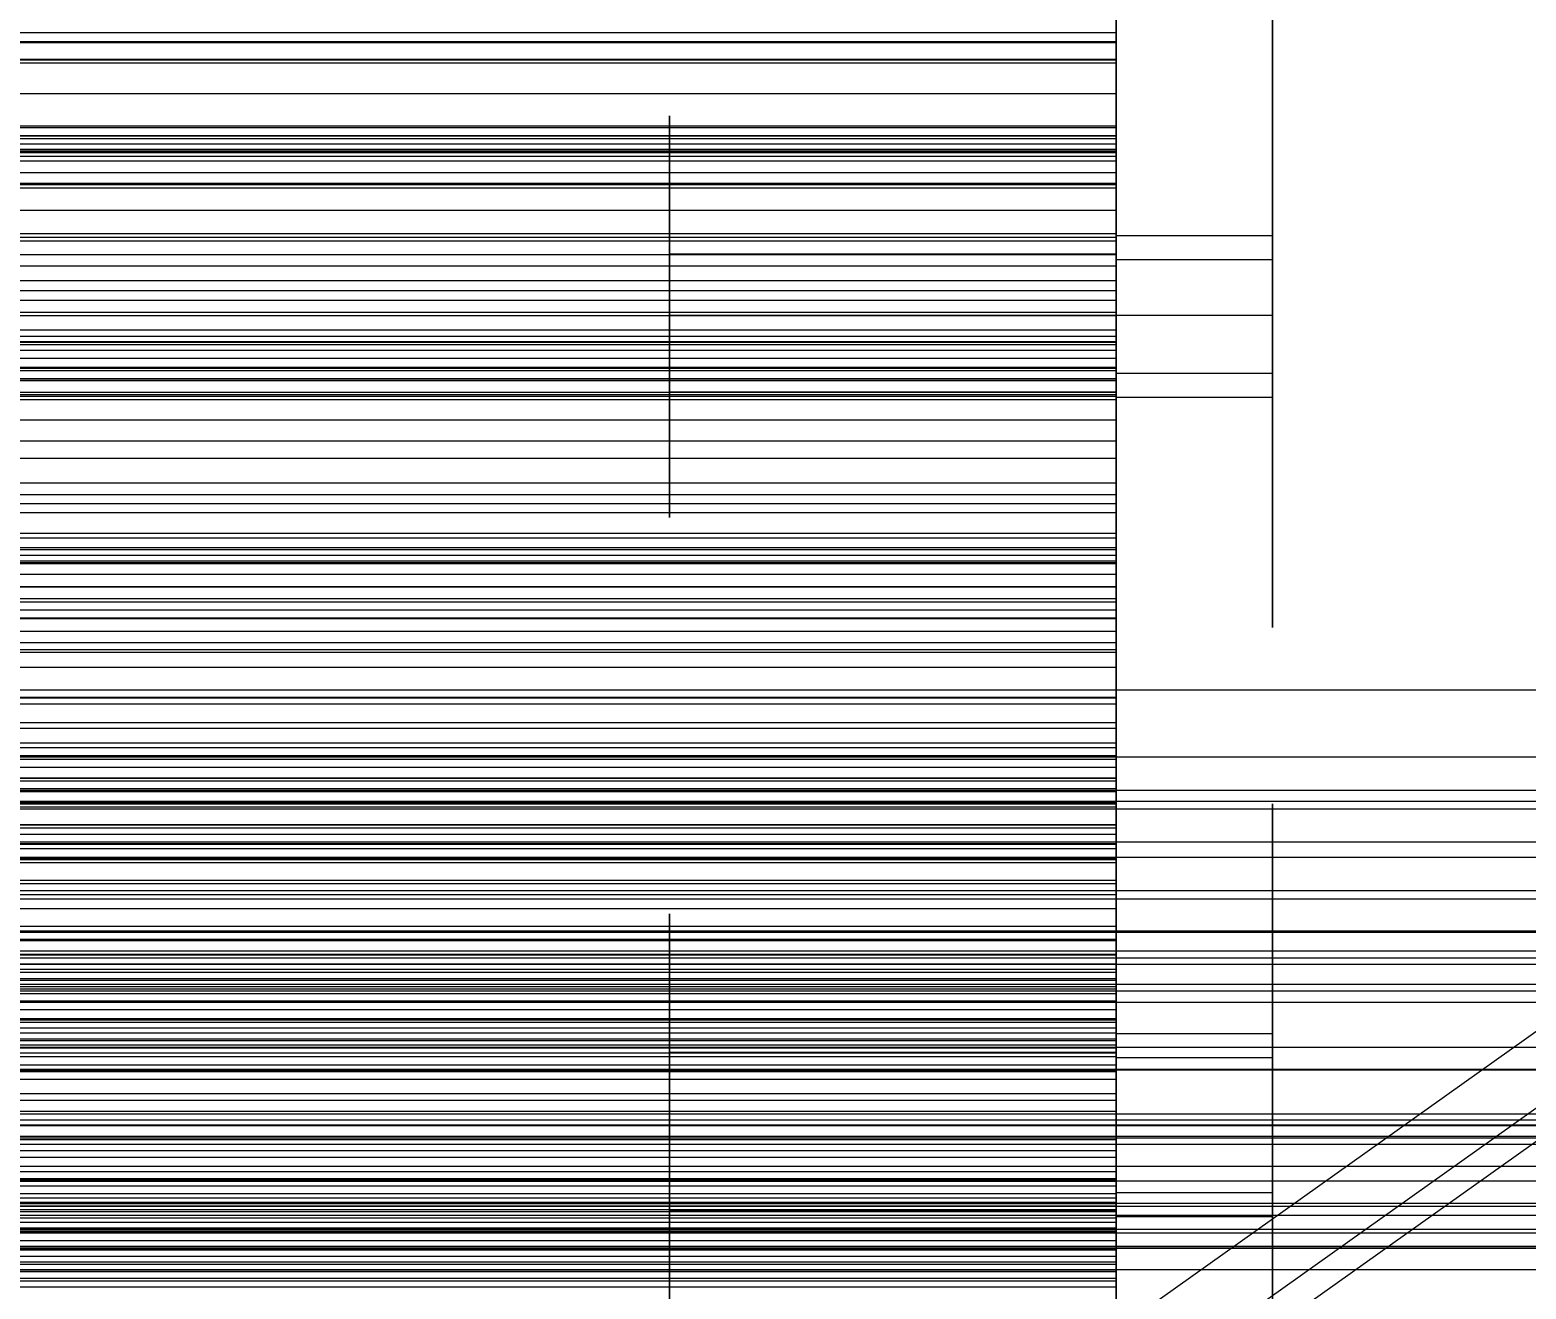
# Model space of a CAD drawing. Header units: millimetres. Extents: x -191664 to 191490, y -197311 to 10263.
# Drawn here: x 652.7 to 786.7, y -30289.7 to -30176.9 of the extents above; entities that cross this region are included whole.
import ezdxf

# ---------------------------------------------------------------- set-up
doc = ezdxf.new("R2010")
doc.units = ezdxf.units.MM
for name, color, linetype, lineweight in [('COTAS_USUARIO', 1, 'Continuous', 0), ('frontal_briquetadora', 7, 'Continuous', 0), ('frontal_secador', 7, 'Continuous', 0), ('frontal_tolva', 7, 'Continuous', 0)]:
    doc.layers.add(name, color=color, linetype=linetype, lineweight=lineweight)
doc.dimstyles.new('PLANTA_100', dxfattribs={"dimtxt": 250, "dimasz": 150, "dimexe": 150, "dimexo": 80, "dimgap": 100, "dimtad": 1, "dimtih": 1, "dimtoh": 1, "dimdec": 1, "dimdsep": 46, "dimcen": 0.09, "dimclrd": 1, "dimclre": 1, "dimclrt": 1, "dimadec": 0, "dimazin": 0, "dimtfac": 1, "dimtdec": 4, "dimtofl": 0, "dimtmove": 0, "dimatfit": 3, "dimfxl": 1, "dimtolj": 1, "dimtzin": 0, "dimarcsym": 0})

# ---------------------------------------------------------------- blocks, each defined once
blk = doc.blocks.new('*D104')
at = {"layer": 'COTAS_USUARIO', "color": 1, "lineweight": -2, "transparency": 16777216}
for p, q in [((1220, -30125), (1220, -29975)), ((100, -30275), (1370, -30275)), ((100, -30730), (1370, -30730)), ((1220, -30880), (1220, -31030))]:
    blk.add_line(p, q, dxfattribs=at)
at = {"layer": 'COTAS_USUARIO', "color": 1, "transparency": 16777216}
for points in [[(1195, -30125), (1245, -30125), (1220, -30275)], [(1195, -30880), (1245, -30880), (1220, -30730)]]:
    blk.add_solid(points, dxfattribs=at)
at = {"layer": 'Defpoints', "color": 0, "transparency": 16777216}
for p in [(20, -30275), (20, -30730), (1220, -30730)]:
    blk.add_point(p, dxfattribs=at)
blk = doc.blocks.new('*D107')
at = {"layer": 'COTAS_USUARIO', "color": 1, "lineweight": -2, "transparency": 16777216}
for p, q in [((100, -29700), (1370, -29700)), ((1220, -29850), (1220, -30125)), ((100, -30275), (1370, -30275))]:
    blk.add_line(p, q, dxfattribs=at)
at = {"layer": 'COTAS_USUARIO', "color": 1, "transparency": 16777216}
for points in [[(1195, -29850), (1245, -29850), (1220, -29700)], [(1195, -30125), (1245, -30125), (1220, -30275)]]:
    blk.add_solid(points, dxfattribs=at)
at = {"layer": 'Defpoints', "color": 0, "transparency": 16777216}
for p in [(20, -29700), (20, -30275), (1220, -30275)]:
    blk.add_point(p, dxfattribs=at)
blk = doc.blocks.new('*D115')
at = {"layer": 'COTAS_USUARIO', "color": 1, "lineweight": -2, "transparency": 16777216}
for p, q in [((100, -29700), (1370, -29700)), ((1220, -29850), (1220, -30125)), ((100, -30275), (1370, -30275))]:
    blk.add_line(p, q, dxfattribs=at)
at = {"layer": 'COTAS_USUARIO', "color": 1, "transparency": 16777216}
for points in [[(1195, -29850), (1245, -29850), (1220, -29700)], [(1195, -30125), (1245, -30125), (1220, -30275)]]:
    blk.add_solid(points, dxfattribs=at)
at = {"layer": 'Defpoints', "color": 0, "transparency": 16777216}
for p in [(20, -29700), (20, -30275), (1220, -30275)]:
    blk.add_point(p, dxfattribs=at)
blk = doc.blocks.new('*D118')
at = {"layer": 'COTAS_USUARIO', "color": 1, "lineweight": -2, "transparency": 16777216}
for p, q in [((1200, -29560), (1200, -29410)), ((80, -29710), (1350, -29710)), ((80, -29990), (1350, -29990)), ((1200, -30140), (1200, -30290))]:
    blk.add_line(p, q, dxfattribs=at)
at = {"layer": 'COTAS_USUARIO', "color": 1, "transparency": 16777216}
for points in [[(1175, -29560), (1225, -29560), (1200, -29710)], [(1175, -30140), (1225, -30140), (1200, -29990)]]:
    blk.add_solid(points, dxfattribs=at)
at = {"layer": 'Defpoints', "color": 0, "transparency": 16777216}
for p in [(0, -29710), (0, -29990), (1200, -29990)]:
    blk.add_point(p, dxfattribs=at)
blk = doc.blocks.new('*D119')
at = {"layer": 'COTAS_USUARIO', "color": 1, "lineweight": -2, "transparency": 16777216}
for p, q in [((1200, -29840), (1200, -29690)), ((80, -29990), (1350, -29990)), ((80, -30270), (1350, -30270)), ((1200, -30420), (1200, -30570))]:
    blk.add_line(p, q, dxfattribs=at)
at = {"layer": 'COTAS_USUARIO', "color": 1, "transparency": 16777216}
for points in [[(1175, -29840), (1225, -29840), (1200, -29990)], [(1175, -30420), (1225, -30420), (1200, -30270)]]:
    blk.add_solid(points, dxfattribs=at)
at = {"layer": 'Defpoints', "color": 0, "transparency": 16777216}
for p in [(0, -29990), (0, -30270), (1200, -30270)]:
    blk.add_point(p, dxfattribs=at)
blk = doc.blocks.new('*D120')
at = {"layer": 'COTAS_USUARIO', "color": 1, "lineweight": -2, "transparency": 16777216}
for p, q in [((1200, -30120), (1200, -29970)), ((80, -30270), (1350, -30270)), ((80, -30550), (1350, -30550)), ((1200, -30700), (1200, -30850))]:
    blk.add_line(p, q, dxfattribs=at)
at = {"layer": 'COTAS_USUARIO', "color": 1, "transparency": 16777216}
for points in [[(1175, -30120), (1225, -30120), (1200, -30270)], [(1175, -30700), (1225, -30700), (1200, -30550)]]:
    blk.add_solid(points, dxfattribs=at)
at = {"layer": 'Defpoints', "color": 0, "transparency": 16777216}
for p in [(0, -30270), (0, -30550), (1200, -30550)]:
    blk.add_point(p, dxfattribs=at)

msp = doc.modelspace()

# ---------------------------------------------------------------- linework, layer by layer
at = {"layer": 'frontal_briquetadora', "color": 9, "true_color": 0xb9c3c2}
for p, q in [((750, -30166.78), (750, -30177.96)), ((750, -30177.15), (750, -30168.42)), ((750, -30179.56), (750, -30169.99)), ((750, -30170.54), (750, -30179.85)), ((750, -30172.9), (750, -30178.03)), ((750, -30179.59), (750, -30173.85)), ((750, -30178.57), (750, -30174.76)), ((750, -30187.6), (750, -30175.22)), ((750, -30175.24), (750, -30179.92)), ((764, -30178.57), (764, -30174.76)), ((764, -30175.24), (764, -30179.92)), ((750, -30186.39), (750, -30176.84)), ((750, -30178.88), (750, -30177)), ((550, -30177.15), (750, -30177.15)), ((550, -30177.96), (750, -30177.96)), ((550, -30178.03), (750, -30178.03)), ((750, -30178.06), (750, -30177.12)), ((750, -30177.12), (750, -30179.94)), ((750, -30187.89), (750, -30177.15)), ((750, -30179.37), (750, -30177.5)), ((750, -30178.56), (750, -30177.62)), ((750, -30177.62), (750, -30180.42)), ((750, -30177.96), (750, -30190.65)), ((750, -30178.03), (750, -30185.66)), ((750, -30182.73), (750, -30178.06)), ((750, -30179.56), (550, -30179.56)), ((550, -30179.59), (750, -30179.59)), ((750, -30183.2), (750, -30178.56)), ((750, -30185.92), (750, -30178.57)), ((750, -30184.46), (750, -30178.88)), ((750, -30184.92), (750, -30179.37)), ((750, -30182.63), (750, -30179.56)), ((750, -30187.75), (750, -30179.59)), ((764, -30185.92), (764, -30178.57)), ((550, -30179.85), (750, -30179.85)), ((750, -30179.85), (750, -30191.07)), ((750, -30179.92), (750, -30187.86)), ((750, -30179.94), (750, -30186.41)), ((750, -30180.42), (750, -30186.86)), ((764, -30179.92), (764, -30187.86)), ((750, -30185.3), (750, -30181.05)), ((764, -30185.3), (764, -30181.05)), ((750, -30182.63), (550, -30182.63)), ((750, -30185.52), (750, -30182.63)), ((750, -30190.94), (750, -30182.73)), ((750, -30191.37), (750, -30183.2)), ((710, -30186.69), (710, -30184.61)), ((710, -30184.61), (710, -30184.87)), ((710, -30184.87), (710, -30187.42)), ((750, -30186.28), (750, -30184.12)), ((750, -30184.12), (750, -30184.39)), ((750, -30184.39), (750, -30187.05)), ((750, -30193.52), (750, -30184.46)), ((750, -30186.69), (750, -30184.61)), ((750, -30184.61), (750, -30184.87)), ((750, -30184.87), (750, -30187.42)), ((750, -30193.93), (750, -30184.92)), ((750, -30185.52), (550, -30185.52)), ((550, -30185.66), (750, -30185.66)), ((750, -30186.39), (550, -30186.39)), ((750, -30192.95), (750, -30185.3)), ((750, -30188.25), (750, -30185.52)), ((750, -30185.66), (750, -30195.48)), ((750, -30195.35), (750, -30185.92)), ((750, -30190.46), (750, -30186.28)), ((750, -30186.42), (750, -30186.39)), ((764, -30192.95), (764, -30185.3)), ((764, -30195.35), (764, -30185.92)), ((750, -30186.42), (550, -30186.42)), ((750, -30186.68), (550, -30186.68)), ((750, -30187.16), (550, -30187.16)), ((550, -30187.6), (750, -30187.6)), ((710, -30190.69), (710, -30186.69)), ((710, -30187.42), (710, -30191.76)), ((750, -30186.41), (750, -30196.29)), ((750, -30186.68), (750, -30186.42)), ((750, -30187.16), (750, -30186.68)), ((750, -30190.69), (750, -30186.69)), ((750, -30186.86), (750, -30196.69)), ((750, -30187.05), (750, -30191.56)), ((750, -30190.9), (750, -30187.09)), ((750, -30187.09), (750, -30187.57)), ((750, -30187.83), (750, -30187.16)), ((750, -30187.42), (750, -30191.76)), ((750, -30187.57), (750, -30192.24)), ((750, -30201.1), (750, -30187.6)), ((764, -30190.9), (764, -30187.09)), ((764, -30187.09), (764, -30187.57)), ((764, -30187.57), (764, -30192.24)), ((550, -30187.75), (750, -30187.75)), ((750, -30187.83), (550, -30187.83)), ((550, -30187.89), (750, -30187.89)), ((750, -30188.25), (550, -30188.25)), ((750, -30188.67), (550, -30188.67)), ((750, -30198.03), (750, -30187.75)), ((750, -30188.67), (750, -30187.83)), ((750, -30187.86), (750, -30197.51)), ((750, -30200.24), (750, -30187.89)), ((750, -30190.78), (750, -30188.25)), ((750, -30189.7), (750, -30188.67)), ((764, -30187.86), (764, -30197.51)), ((750, -30189.7), (550, -30189.7)), ((750, -30199.37), (750, -30189.7)), ((750, -30192.73), (750, -30190.31)), ((550, -30190.65), (750, -30190.65)), ((750, -30190.78), (550, -30190.78)), ((550, -30191.07), (750, -30191.07)), ((710, -30195.84), (710, -30190.69)), ((710, -30193.12), (710, -30190.8)), ((750, -30195.81), (750, -30190.46)), ((750, -30190.65), (750, -30204.34)), ((750, -30195.84), (750, -30190.69)), ((750, -30193.1), (750, -30190.78)), ((750, -30193.12), (750, -30190.8)), ((750, -30198.24), (750, -30190.9)), ((750, -30202.39), (750, -30190.94)), ((750, -30191.07), (750, -30203.77)), ((750, -30202.76), (750, -30191.37)), ((750, -30191.56), (750, -30197.04)), ((764, -30198.24), (764, -30190.9)), ((710, -30191.76), (710, -30197.01)), ((750, -30191.76), (750, -30197.01)), ((750, -30192.24), (750, -30200.19)), ((750, -30197.08), (750, -30192.73)), ((750, -30202.5), (750, -30192.95)), ((764, -30192.24), (764, -30200.19)), ((764, -30202.5), (764, -30192.95)), ((750, -30193.1), (550, -30193.1)), ((710, -30197.29), (710, -30193.12)), ((750, -30195.19), (750, -30193.1)), ((750, -30197.29), (750, -30193.12)), ((750, -30205.7), (750, -30193.52)), ((750, -30206.06), (750, -30193.93)), ((750, -30195.19), (550, -30195.19)), ((550, -30195.48), (750, -30195.48)), ((750, -30204.85), (750, -30195.19)), ((764, -30195.35), (750, -30195.35)), ((750, -30204.99), (750, -30195.35)), ((750, -30195.48), (750, -30207.11)), ((764, -30204.99), (764, -30195.35)), ((520, -30195.81), (750, -30195.81)), ((520, -30197.04), (750, -30197.04)), ((750, -30195.84), (710, -30195.84)), ((710, -30201.1), (710, -30195.84)), ((710, -30199.01), (710, -30196.93)), ((710, -30196.93), (710, -30197.19)), ((750, -30197.01), (710, -30197.01)), ((710, -30197.01), (710, -30202.16)), ((750, -30201.29), (750, -30195.81)), ((750, -30201.1), (750, -30195.84)), ((750, -30196.29), (750, -30209.19)), ((750, -30198.61), (750, -30196.44)), ((750, -30196.44), (750, -30196.71)), ((750, -30196.69), (750, -30209.52)), ((750, -30196.71), (750, -30199.37)), ((750, -30199.01), (750, -30196.93)), ((750, -30196.93), (750, -30197.19)), ((750, -30197.01), (750, -30202.16)), ((750, -30197.04), (750, -30202.4)), ((750, -30202.5), (750, -30197.08)), ((550, -30198.03), (750, -30198.03)), ((710, -30197.19), (710, -30199.75)), ((710, -30202.5), (710, -30197.29)), ((750, -30197.19), (750, -30199.75)), ((750, -30202.5), (750, -30197.29)), ((764, -30197.51), (750, -30197.51)), ((750, -30197.51), (750, -30206.93)), ((750, -30210.02), (750, -30198.03)), ((750, -30207.67), (750, -30198.24)), ((764, -30197.51), (764, -30206.93)), ((764, -30207.67), (764, -30198.24)), ((750, -30199.37), (550, -30199.37)), ((710, -30203.02), (710, -30199.01)), ((710, -30199.75), (710, -30204.08)), ((750, -30202.78), (750, -30198.61)), ((750, -30203.02), (750, -30199.01)), ((750, -30202.23), (750, -30199.37)), ((750, -30199.37), (750, -30203.88)), ((750, -30199.75), (750, -30204.08)), ((550, -30200.24), (750, -30200.24)), ((550, -30201.1), (750, -30201.1)), ((710, -30205.43), (710, -30201.1)), ((750, -30200.19), (750, -30209.83)), ((750, -30213.73), (750, -30200.24)), ((750, -30208.17), (750, -30201.1)), ((750, -30205.43), (750, -30201.1)), ((764, -30200.19), (764, -30209.83)), ((750, -30202.23), (550, -30202.23)), ((710, -30202.16), (710, -30206.16)), ((750, -30205.8), (750, -30201.29)), ((750, -30202.16), (750, -30206.16)), ((750, -30204.92), (750, -30202.23)), ((750, -30216.62), (750, -30202.39)), ((750, -30202.4), (750, -30206.57)), ((520, -30202.5), (750, -30202.5)), ((550, -30203.77), (750, -30203.77)), ((750, -30202.5), (710, -30202.5)), ((710, -30202.5), (710, -30207.71)), ((710, -30208.16), (710, -30203.02)), ((750, -30202.5), (750, -30207.92)), ((764, -30202.5), (750, -30202.5)), ((750, -30202.5), (750, -30207.71)), ((750, -30202.5), (750, -30212.05)), ((750, -30216.92), (750, -30202.76)), ((750, -30208.14), (750, -30202.78)), ((750, -30208.16), (750, -30203.02)), ((750, -30203.77), (750, -30217.48)), ((764, -30202.5), (764, -30212.05)), ((550, -30204.34), (750, -30204.34)), ((750, -30204.85), (550, -30204.85)), ((750, -30204.92), (550, -30204.92)), ((750, -30205.11), (550, -30205.11)), ((710, -30204.08), (710, -30209.34)), ((750, -30203.88), (750, -30209.36)), ((750, -30204.08), (750, -30209.34)), ((750, -30204.34), (750, -30218.51)), ((750, -30205.11), (750, -30204.85)), ((750, -30207.43), (750, -30204.92)), ((750, -30212.93), (750, -30204.99)), ((750, -30205.62), (750, -30205.11)), ((764, -30212.93), (764, -30204.99)), ((750, -30205.62), (550, -30205.62)), ((750, -30206.33), (550, -30206.33)), ((710, -30207.98), (710, -30205.43)), ((710, -30206.16), (710, -30208.24)), ((750, -30207.98), (750, -30205.43)), ((750, -30206.33), (750, -30205.62)), ((750, -30220.55), (750, -30205.7)), ((750, -30208.46), (750, -30205.8)), ((750, -30220.83), (750, -30206.06)), ((750, -30206.16), (750, -30208.24)), ((750, -30207.24), (750, -30206.33)), ((550, -30207.11), (750, -30207.11)), ((750, -30207.24), (550, -30207.24)), ((750, -30207.43), (550, -30207.43)), ((710, -30207.71), (710, -30211.88)), ((750, -30206.57), (750, -30208.73)), ((750, -30206.93), (750, -30214.28)), ((750, -30207.11), (750, -30220.12)), ((750, -30208.34), (750, -30207.24)), ((750, -30209.75), (750, -30207.43)), ((764, -30207.67), (750, -30207.67)), ((750, -30217.31), (750, -30207.67)), ((750, -30207.71), (750, -30211.88)), ((764, -30206.93), (764, -30214.28)), ((764, -30217.31), (764, -30207.67)), ((520, -30208.14), (750, -30208.14)), ((550, -30208.17), (750, -30208.17)), ((750, -30208.34), (550, -30208.34)), ((710, -30208.24), (710, -30207.98)), ((750, -30208.16), (710, -30208.16)), ((710, -30213.42), (710, -30208.16)), ((750, -30207.92), (750, -30212.27)), ((750, -30208.24), (750, -30207.98)), ((750, -30213.61), (750, -30208.14)), ((750, -30213.42), (750, -30208.16)), ((750, -30215.27), (750, -30208.17)), ((750, -30209.6), (750, -30208.34)), ((750, -30208.73), (750, -30208.46)), ((520, -30209.36), (750, -30209.36)), ((750, -30209.6), (550, -30209.6)), ((750, -30209.75), (550, -30209.75)), ((550, -30210.02), (750, -30210.02)), ((750, -30209.34), (710, -30209.34)), ((710, -30209.34), (710, -30214.48)), ((750, -30209.19), (750, -30224.62)), ((750, -30209.34), (750, -30214.48)), ((750, -30209.36), (750, -30214.72)), ((750, -30209.52), (750, -30224.87)), ((750, -30219.36), (750, -30209.6)), ((750, -30211.86), (750, -30209.75)), ((764, -30209.83), (750, -30209.83)), ((750, -30209.83), (750, -30219.26)), ((750, -30223.27), (750, -30210.02)), ((764, -30209.83), (764, -30219.26)), ((750, -30211.86), (550, -30211.86)), ((710, -30211.88), (710, -30214.2)), ((750, -30213.73), (750, -30211.86)), ((750, -30211.88), (750, -30214.2)), ((750, -30212.05), (750, -30219.7)), ((750, -30212.27), (750, -30214.69)), ((750, -30217.61), (750, -30212.93)), ((764, -30212.05), (764, -30219.7)), ((764, -30217.61), (764, -30212.93)), ((750, -30213.73), (550, -30213.73)), ((710, -30217.75), (710, -30213.42)), ((710, -30214.48), (710, -30218.49)), ((750, -30217.75), (750, -30213.42)), ((750, -30218.13), (750, -30213.61)), ((750, -30223.48), (750, -30213.73)), ((750, -30227.83), (750, -30213.73)), ((750, -30214.28), (750, -30218.09)), ((750, -30214.48), (750, -30218.49)), ((764, -30214.28), (764, -30218.09)), ((550, -30215.27), (750, -30215.27)), ((750, -30214.72), (750, -30218.89)), ((750, -30222.4), (750, -30215.27)), ((750, -30233.1), (750, -30216.62)), ((750, -30233.31), (750, -30216.92)), ((550, -30217.48), (750, -30217.48)), ((550, -30218.51), (750, -30218.51)), ((710, -30220.3), (710, -30217.75)), ((710, -30218.49), (710, -30220.56)), ((750, -30225.26), (750, -30217.31)), ((750, -30217.48), (750, -30224.61)), ((750, -30218.09), (750, -30217.61)), ((750, -30220.3), (750, -30217.75)), ((750, -30220.78), (750, -30218.13)), ((750, -30218.49), (750, -30220.56)), ((750, -30218.51), (750, -30232.62)), ((764, -30225.26), (764, -30217.31)), ((764, -30218.09), (764, -30217.61)), ((750, -30219.36), (550, -30219.36)), ((750, -30218.89), (750, -30221.06)), ((750, -30219.26), (750, -30226.6)), ((750, -30222), (750, -30219.36)), ((750, -30219.7), (750, -30223.95)), ((764, -30219.26), (764, -30226.6)), ((764, -30219.7), (764, -30223.95)), ((550, -30220.12), (750, -30220.12)), ((710, -30220.56), (710, -30220.3)), ((750, -30220.12), (750, -30233.99)), ((750, -30220.56), (750, -30220.3)), ((750, -30237.5), (750, -30220.55)), ((750, -30221.06), (750, -30220.78)), ((750, -30237.69), (750, -30220.83)), ((750, -30222), (550, -30222)), ((550, -30222.4), (750, -30222.4)), ((750, -30224.48), (750, -30222)), ((750, -30229.55), (750, -30222.4)), ((550, -30223.27), (750, -30223.27)), ((750, -30223.48), (550, -30223.48)), ((750, -30237.27), (750, -30223.27)), ((750, -30223.98), (750, -30223.48)), ((750, -30223.98), (550, -30223.98)), ((750, -30224.48), (550, -30224.48)), ((550, -30224.61), (750, -30224.61)), ((750, -30224.72), (550, -30224.72)), ((750, -30224.72), (750, -30223.98)), ((750, -30226.78), (750, -30224.48)), ((750, -30224.61), (750, -30231.77)), ((750, -30224.62), (750, -30241.98)), ((750, -30225.67), (750, -30224.72)), ((750, -30224.87), (750, -30242.15)), ((750, -30225.67), (550, -30225.67)), ((750, -30229.93), (750, -30225.26)), ((750, -30226.82), (750, -30225.67)), ((764, -30229.93), (764, -30225.26)), ((750, -30226.78), (550, -30226.78)), ((750, -30226.82), (550, -30226.82)), ((550, -30227.83), (750, -30227.83)), ((750, -30226.6), (750, -30230.41)), ((750, -30228.88), (750, -30226.78)), ((750, -30228.16), (750, -30226.82)), ((750, -30242.01), (750, -30227.83)), ((764, -30226.6), (764, -30230.41)), ((750, -30228.16), (550, -30228.16)), ((750, -30228.88), (550, -30228.88)), ((750, -30229.66), (750, -30228.16)), ((750, -30230.78), (750, -30228.88)), ((550, -30229.55), (750, -30229.55)), ((750, -30229.66), (550, -30229.66)), ((750, -30236.72), (750, -30229.55)), ((750, -30239.48), (750, -30229.66)), ((750, -30230.41), (750, -30229.93)), ((764, -30230.41), (764, -30229.93)), ((750, -30230.78), (550, -30230.78)), ((550, -30231.77), (750, -30231.77)), ((750, -30232.43), (750, -30230.78)), ((750, -30231.77), (750, -30238.94)), ((750, -30232.43), (550, -30232.43)), ((550, -30232.62), (750, -30232.62)), ((750, -30242.23), (750, -30232.43)), ((750, -30232.62), (750, -30236.67)), ((750, -30251.19), (750, -30233.1)), ((550, -30233.99), (750, -30233.99)), ((750, -30251.31), (750, -30233.31)), ((750, -30233.99), (750, -30241.17)), ((550, -30236.67), (750, -30236.67)), ((550, -30236.72), (750, -30236.72)), ((550, -30237.27), (750, -30237.27)), ((750, -30236.67), (750, -30240.74)), ((750, -30243.9), (750, -30236.72)), ((750, -30251.48), (750, -30237.27)), ((750, -30255.88), (750, -30237.5)), ((750, -30255.98), (750, -30237.69)), ((550, -30238.94), (750, -30238.94)), ((750, -30239.48), (550, -30239.48)), ((750, -30238.94), (750, -30246.13)), ((750, -30241.91), (750, -30239.48)), ((550, -30240.74), (750, -30240.74)), ((550, -30241.17), (750, -30241.17)), ((750, -30240.74), (750, -30244.83)), ((750, -30241.17), (750, -30248.37)), ((750, -30241.91), (550, -30241.91)), ((550, -30242.01), (750, -30242.01)), ((750, -30242.23), (550, -30242.23)), ((750, -30244.17), (750, -30241.91)), ((750, -30241.98), (750, -30260.62)), ((750, -30246.1), (750, -30242.01)), ((750, -30242.15), (750, -30260.69)), ((750, -30242.96), (750, -30242.23)), ((750, -30242.96), (550, -30242.96)), ((550, -30243.9), (750, -30243.9)), ((750, -30243.94), (550, -30243.94)), ((750, -30243.94), (750, -30242.96)), ((750, -30251.1), (750, -30243.9)), ((750, -30245.13), (750, -30243.94)), ((750, -30244.17), (550, -30244.17)), ((550, -30244.83), (750, -30244.83)), ((750, -30245.13), (550, -30245.13)), ((750, -30246.25), (750, -30244.17)), ((750, -30244.83), (750, -30248.93)), ((750, -30246.52), (750, -30245.13)), ((550, -30246.1), (750, -30246.1)), ((550, -30246.13), (750, -30246.13)), ((750, -30246.25), (550, -30246.25)), ((750, -30246.52), (550, -30246.52)), ((750, -30250.2), (750, -30246.1)), ((750, -30246.13), (750, -30253.34)), ((750, -30250.03), (750, -30246.22)), ((750, -30246.22), (750, -30246.7)), ((750, -30248.13), (750, -30246.25)), ((750, -30248.09), (750, -30246.52)), ((764, -30250.03), (764, -30246.22)), ((764, -30246.22), (764, -30246.7)), ((750, -30246.7), (750, -30251.38)), ((764, -30246.7), (764, -30251.38)), ((750, -30248.09), (550, -30248.09)), ((750, -30248.13), (550, -30248.13)), ((550, -30248.37), (750, -30248.37)), ((550, -30248.93), (750, -30248.93)), ((750, -30249.84), (750, -30248.09)), ((750, -30249.8), (750, -30248.13)), ((750, -30248.37), (750, -30255.58)), ((750, -30248.93), (750, -30253.04)), ((750, -30249.8), (550, -30249.8)), ((750, -30249.84), (550, -30249.84)), ((550, -30250.2), (750, -30250.2)), ((750, -30251.22), (750, -30249.8)), ((750, -30259.69), (750, -30249.84)), ((750, -30257.38), (750, -30250.03)), ((750, -30254.32), (750, -30250.2)), ((764, -30257.38), (764, -30250.03)), ((550, -30251.1), (750, -30251.1)), ((750, -30251.22), (550, -30251.22)), ((550, -30251.48), (750, -30251.48)), ((750, -30258.32), (750, -30251.1)), ((750, -30270.19), (750, -30251.19)), ((750, -30261.06), (750, -30251.22)), ((750, -30270.22), (750, -30251.31)), ((750, -30251.38), (750, -30259.32)), ((750, -30255.6), (750, -30251.48)), ((764, -30251.38), (764, -30259.32)), ((550, -30253.04), (750, -30253.04)), ((550, -30253.34), (750, -30253.34)), ((750, -30253.04), (750, -30257.17)), ((750, -30253.34), (750, -30260.55)), ((550, -30254.32), (750, -30254.32)), ((750, -30257.8), (750, -30253.55)), ((750, -30258.44), (750, -30254.32)), ((764, -30257.8), (764, -30253.55)), ((550, -30255.58), (750, -30255.58)), ((550, -30255.6), (750, -30255.6)), ((710, -30258.15), (710, -30256.07)), ((710, -30256.07), (710, -30256.33)), ((750, -30255.58), (750, -30262.79)), ((750, -30257.74), (750, -30255.58)), ((750, -30255.58), (750, -30255.85)), ((750, -30259.73), (750, -30255.6)), ((750, -30255.85), (750, -30258.51)), ((750, -30275), (750, -30255.88)), ((750, -30275), (750, -30255.98)), ((750, -30258.15), (750, -30256.07)), ((750, -30256.07), (750, -30256.33)), ((550, -30257.17), (750, -30257.17)), ((710, -30256.33), (710, -30258.88)), ((750, -30256.33), (750, -30258.88)), ((750, -30257.17), (750, -30261.3)), ((750, -30266.81), (750, -30257.38)), ((764, -30266.81), (764, -30257.38)), ((550, -30258.32), (750, -30258.32)), ((550, -30258.44), (750, -30258.44)), ((710, -30262.15), (710, -30258.15)), ((750, -30261.92), (750, -30257.74)), ((750, -30265.45), (750, -30257.8)), ((750, -30262.15), (750, -30258.15)), ((750, -30265.54), (750, -30258.32)), ((750, -30262.58), (750, -30258.44)), ((750, -30258.51), (750, -30263.02)), ((764, -30265.45), (764, -30257.8)), ((750, -30259.69), (550, -30259.69)), ((550, -30259.73), (750, -30259.73)), ((710, -30258.88), (710, -30263.22)), ((750, -30258.88), (750, -30263.22)), ((750, -30259.32), (750, -30268.96)), ((750, -30261.89), (750, -30259.69)), ((750, -30263.86), (750, -30259.73)), ((764, -30259.32), (764, -30268.96)), ((550, -30260.55), (750, -30260.55)), ((750, -30261.06), (550, -30261.06)), ((550, -30261.3), (750, -30261.3)), ((750, -30264.26), (750, -30260.45)), ((750, -30260.45), (750, -30260.93)), ((750, -30260.55), (750, -30267.78)), ((750, -30260.62), (750, -30279.81)), ((750, -30260.69), (750, -30279.78)), ((750, -30260.93), (750, -30265.61)), ((750, -30262.03), (750, -30261.06)), ((750, -30261.3), (750, -30265.43)), ((764, -30264.26), (764, -30260.45)), ((764, -30260.45), (764, -30260.93)), ((764, -30260.93), (764, -30265.61)), ((750, -30261.89), (550, -30261.89)), ((750, -30262.03), (550, -30262.03)), ((550, -30262.58), (750, -30262.58)), ((710, -30267.3), (710, -30262.15)), ((750, -30263.93), (750, -30261.89)), ((750, -30267.27), (750, -30261.92)), ((750, -30263.24), (750, -30262.03)), ((750, -30267.3), (750, -30262.15)), ((750, -30266.71), (750, -30262.58)), ((550, -30262.79), (750, -30262.79)), ((750, -30263.24), (550, -30263.24)), ((550, -30263.86), (750, -30263.86)), ((750, -30263.93), (550, -30263.93)), ((710, -30263.22), (710, -30268.47)), ((710, -30265.62), (710, -30263.3)), ((750, -30262.79), (750, -30270.01)), ((750, -30265.23), (750, -30262.81)), ((750, -30263.02), (750, -30268.5)), ((750, -30263.22), (750, -30268.47)), ((750, -30264.66), (750, -30263.24)), ((750, -30265.62), (750, -30263.3)), ((750, -30268), (750, -30263.86)), ((750, -30265.78), (750, -30263.93)), ((750, -30264.66), (550, -30264.66)), ((550, -30265.43), (750, -30265.43)), ((750, -30271.61), (750, -30264.26)), ((750, -30266.29), (750, -30264.66)), ((750, -30269.58), (750, -30265.23)), ((750, -30265.43), (750, -30269.57)), ((764, -30271.61), (764, -30264.26)), ((550, -30265.54), (750, -30265.54)), ((750, -30265.78), (550, -30265.78)), ((750, -30266.29), (550, -30266.29)), ((550, -30266.71), (750, -30266.71)), ((710, -30269.79), (710, -30265.62)), ((750, -30275), (750, -30265.45)), ((750, -30272.76), (750, -30265.54)), ((750, -30265.61), (750, -30273.55)), ((750, -30269.79), (750, -30265.62)), ((750, -30267.44), (750, -30265.78)), ((750, -30268.09), (750, -30266.29)), ((750, -30270.86), (750, -30266.71)), ((764, -30275), (764, -30265.45)), ((764, -30265.61), (764, -30273.55)), ((520, -30267.27), (750, -30267.27)), ((750, -30267.44), (550, -30267.44)), ((550, -30267.78), (750, -30267.78)), ((550, -30268), (750, -30268)), ((750, -30268.09), (550, -30268.09)), ((750, -30267.3), (710, -30267.3)), ((710, -30272.56), (710, -30267.3)), ((764, -30266.81), (750, -30266.81)), ((750, -30276.45), (750, -30266.81)), ((750, -30272.75), (750, -30267.27)), ((750, -30272.56), (750, -30267.3)), ((750, -30268.88), (750, -30267.44)), ((750, -30267.78), (750, -30275)), ((750, -30272.14), (750, -30268)), ((750, -30270.07), (750, -30268.09)), ((764, -30276.45), (764, -30266.81)), ((520, -30268.5), (750, -30268.5)), ((750, -30268.88), (550, -30268.88)), ((750, -30268.47), (710, -30268.47)), ((710, -30268.47), (710, -30273.62)), ((750, -30268.47), (750, -30273.62)), ((750, -30268.5), (750, -30273.85)), ((750, -30270.08), (750, -30268.88)), ((764, -30268.96), (750, -30268.96)), ((750, -30268.96), (750, -30278.39)), ((764, -30268.96), (764, -30278.39)), ((750, -30270.22), (200, -30270.22)), ((750, -30270.19), (520, -30270.19)), ((550, -30269.57), (750, -30269.57)), ((550, -30270.01), (750, -30270.01)), ((750, -30270.07), (550, -30270.07)), ((750, -30270.08), (550, -30270.08)), ((710, -30275), (710, -30269.79)), ((710, -30272.38), (710, -30270.3)), ((710, -30270.3), (710, -30270.56)), ((710, -30270.56), (710, -30273.11)), ((750, -30269.57), (750, -30273.72)), ((750, -30275), (750, -30269.58)), ((750, -30275), (750, -30269.79)), ((750, -30271.97), (750, -30269.81)), ((750, -30269.81), (750, -30270.08)), ((750, -30270.01), (750, -30277.24)), ((750, -30279.93), (750, -30270.07)), ((750, -30279.92), (750, -30270.08)), ((750, -30270.08), (750, -30272.74)), ((750, -30289.38), (750, -30270.19)), ((750, -30289.31), (750, -30270.22)), ((750, -30272.38), (750, -30270.3)), ((750, -30270.3), (750, -30270.56)), ((750, -30270.56), (750, -30273.11)), ((550, -30270.86), (750, -30270.86)), ((550, -30272.14), (750, -30272.14)), ((750, -30275), (750, -30270.86)), ((750, -30281.04), (750, -30271.61)), ((750, -30276.15), (750, -30271.97)), ((750, -30276.28), (750, -30272.14)), ((764, -30281.04), (764, -30271.61)), ((550, -30272.76), (750, -30272.76)), ((710, -30276.38), (710, -30272.38)), ((710, -30276.89), (710, -30272.56)), ((710, -30273.11), (710, -30277.44)), ((750, -30276.38), (750, -30272.38)), ((750, -30276.89), (750, -30272.56)), ((750, -30272.74), (750, -30277.25)), ((750, -30277.26), (750, -30272.75)), ((750, -30279.99), (750, -30272.76)), ((750, -30273.11), (750, -30277.44)), ((550, -30273.72), (750, -30273.72)), ((710, -30273.62), (710, -30277.62)), ((750, -30273.55), (750, -30283.19)), ((750, -30273.62), (750, -30277.62)), ((750, -30273.72), (750, -30277.86)), ((750, -30273.85), (750, -30278.03)), ((764, -30273.55), (764, -30283.19)), ((750, -30275), (200, -30275)), ((520, -30275), (750, -30275)), ((550, -30275), (750, -30275)), ((750, -30275), (710, -30275)), ((710, -30275), (710, -30280.21)), ((750, -30275), (750, -30294.02)), ((750, -30275), (750, -30280.42)), ((750, -30275), (750, -30294.12)), ((750, -30279.14), (750, -30275)), ((750, -30275), (750, -30282.22)), ((764, -30275), (750, -30275)), ((750, -30275), (750, -30280.21)), ((750, -30275), (750, -30284.55)), ((750, -30281.5), (750, -30276.15)), ((764, -30275), (764, -30284.55)), ((550, -30276.28), (750, -30276.28)), ((550, -30277.24), (750, -30277.24)), ((710, -30281.53), (710, -30276.38)), ((710, -30279.44), (710, -30276.89)), ((710, -30277.44), (710, -30282.7)), ((750, -30280.43), (750, -30276.28)), ((750, -30281.53), (750, -30276.38)), ((750, -30284.39), (750, -30276.45)), ((750, -30279.44), (750, -30276.89)), ((750, -30277.24), (750, -30284.46)), ((750, -30277.25), (750, -30282.73)), ((750, -30279.92), (750, -30277.26)), ((750, -30277.44), (750, -30282.7)), ((764, -30284.39), (764, -30276.45)), ((550, -30277.86), (750, -30277.86)), ((710, -30277.62), (710, -30279.7)), ((750, -30277.62), (750, -30279.7)), ((750, -30277.86), (750, -30282)), ((750, -30278.03), (750, -30280.19)), ((750, -30278.39), (750, -30285.74)), ((764, -30278.39), (764, -30285.74)), ((750, -30279.78), (200, -30279.78)), ((750, -30279.81), (520, -30279.81)), ((550, -30279.14), (750, -30279.14)), ((750, -30279.92), (550, -30279.92)), ((750, -30279.93), (550, -30279.93)), ((550, -30279.99), (750, -30279.99)), ((710, -30279.7), (710, -30279.44)), ((750, -30283.29), (750, -30279.14)), ((750, -30279.7), (750, -30279.44)), ((750, -30279.78), (750, -30298.69)), ((750, -30279.81), (750, -30298.81)), ((750, -30280.19), (750, -30279.92)), ((750, -30279.92), (750, -30281.12)), ((750, -30281.91), (750, -30279.93)), ((750, -30287.21), (750, -30279.99)), ((520, -30281.5), (750, -30281.5)), ((550, -30280.43), (750, -30280.43)), ((750, -30281.12), (550, -30281.12)), ((710, -30280.21), (710, -30284.38)), ((750, -30281.53), (710, -30281.53)), ((710, -30286.78), (710, -30281.53)), ((750, -30280.21), (750, -30284.38)), ((750, -30280.42), (750, -30284.77)), ((750, -30284.57), (750, -30280.43)), ((764, -30281.04), (750, -30281.04)), ((750, -30290.68), (750, -30281.04)), ((750, -30281.12), (750, -30282.56)), ((750, -30286.98), (750, -30281.5)), ((750, -30286.78), (750, -30281.53)), ((764, -30290.68), (764, -30281.04)), ((520, -30282.73), (750, -30282.73)), ((750, -30281.91), (550, -30281.91)), ((550, -30282), (750, -30282)), ((550, -30282.22), (750, -30282.22)), ((750, -30282.56), (550, -30282.56)), ((750, -30282.7), (710, -30282.7)), ((710, -30282.7), (710, -30287.85)), ((750, -30283.71), (750, -30281.91)), ((750, -30282), (750, -30286.14)), ((750, -30282.22), (750, -30289.45)), ((750, -30282.56), (750, -30284.22)), ((750, -30282.7), (750, -30287.85)), ((750, -30282.73), (750, -30288.08)), ((550, -30283.29), (750, -30283.29)), ((750, -30283.71), (550, -30283.71)), ((764, -30283.19), (750, -30283.19)), ((750, -30283.19), (750, -30292.62)), ((750, -30287.42), (750, -30283.29)), ((750, -30285.34), (750, -30283.71)), ((764, -30283.19), (764, -30292.62)), ((750, -30284.22), (550, -30284.22)), ((550, -30284.46), (750, -30284.46)), ((550, -30284.57), (750, -30284.57)), ((750, -30285.34), (550, -30285.34)), ((710, -30284.38), (710, -30286.7)), ((750, -30284.22), (750, -30286.07)), ((750, -30284.38), (750, -30286.7)), ((750, -30289.07), (750, -30284.39)), ((750, -30284.46), (750, -30291.68)), ((750, -30284.55), (750, -30292.2)), ((750, -30288.7), (750, -30284.57)), ((750, -30284.77), (750, -30287.19)), ((750, -30286.76), (750, -30285.34)), ((764, -30289.07), (764, -30284.39)), ((764, -30284.55), (764, -30292.2)), ((750, -30286.07), (550, -30286.07)), ((550, -30286.14), (750, -30286.14)), ((750, -30286.76), (550, -30286.76)), ((710, -30291.12), (710, -30286.78)), ((750, -30285.74), (750, -30289.55)), ((750, -30286.07), (750, -30288.11)), ((750, -30286.14), (750, -30290.27)), ((750, -30287.97), (750, -30286.76)), ((750, -30291.12), (750, -30286.78)), ((764, -30285.74), (764, -30289.55)), ((550, -30287.21), (750, -30287.21)), ((550, -30287.42), (750, -30287.42)), ((750, -30287.97), (550, -30287.97)), ((750, -30288.11), (550, -30288.11)), ((710, -30287.85), (710, -30291.85)), ((750, -30291.49), (750, -30286.98)), ((750, -30294.42), (750, -30287.21)), ((750, -30291.56), (750, -30287.42)), ((750, -30287.85), (750, -30291.85)), ((750, -30288.94), (750, -30287.97)), ((750, -30288.08), (750, -30292.26)), ((750, -30288.11), (750, -30290.31)), ((550, -30288.7), (750, -30288.7)), ((750, -30288.94), (550, -30288.94)), ((550, -30289.45), (750, -30289.45)), ((750, -30292.83), (750, -30288.7)), ((750, -30298.78), (750, -30288.94)), ((750, -30289.55), (750, -30289.07)), ((750, -30307.85), (750, -30289.31)), ((750, -30308.02), (750, -30289.38)), ((750, -30289.45), (750, -30296.66)), ((764, -30289.55), (764, -30289.07))]:
    msp.add_line(p, q, dxfattribs=at)
at = {"layer": 'frontal_secador', "color": 254, "true_color": 0xd2d7cc}
for p, q in [((-1250, -30236), (1250, -30236)), ((1250, -30276), (-1250, -30276))]:
    msp.add_line(p, q, dxfattribs=at)
at = {"layer": 'frontal_secador', "color": 253, "true_color": 0xa8b3b5}
for p, q in [((-1250, -30242), (1250, -30242)), ((1250, -30246), (-1250, -30246)), ((1250, -30264), (-1250, -30264)), ((-1250, -30268), (1250, -30268)), ((1250, -30280), (-1250, -30280)), ((-1250, -30286), (1250, -30286))]:
    msp.add_line(p, q, dxfattribs=at)
at = {"layer": 'frontal_secador', "color": 9, "true_color": 0xc7cdbf}
for p, q in [((-1250, -30245), (1250, -30245)), ((-1250, -30246.66), (1250, -30246.66)), ((1250, -30249.66), (-1250, -30249.66)), ((-1250, -30251), (1250, -30251)), ((1250, -30254), (-1250, -30254)), ((-1250, -30254.73), (1250, -30254.73)), ((-1250, -30257.59), (1250, -30257.59)), ((1250, -30257.73), (-1250, -30257.73)), ((-1250, -30259.39), (1250, -30259.39)), ((-1250, -30260), (1250, -30260)), ((1250, -30260.59), (-1250, -30260.59)), ((1250, -30262.39), (-1250, -30262.39)), ((1250, -30263), (-1250, -30263))]:
    msp.add_line(p, q, dxfattribs=at)
at = {"layer": 'frontal_secador', "color": 253, "true_color": 0xa4b0b5}
for p, q in [((1250, -30274), (-1250, -30274)), ((1250, -30274.55), (-1250, -30274.55)), ((1250, -30276.14), (-1250, -30276.14)), ((1250, -30276.71), (-1250, -30276.71)), ((1250, -30278.69), (-1250, -30278.69)), ((1320, -30282), (-1320, -30282)), ((1320, -30282.27), (-1320, -30282.27)), ((1250, -30282), (-1250, -30282)), ((1320, -30283.07), (-1320, -30283.07)), ((1320, -30284.34), (-1320, -30284.34)), ((1250, -30284.65), (-1250, -30284.65)), ((1320, -30286), (-1320, -30286)), ((1250, -30285.86), (-1250, -30285.86)), ((1320, -30287.93), (-1320, -30287.93))]:
    msp.add_line(p, q, dxfattribs=at)
at = {"layer": 'frontal_tolva', "color": 252, "true_color": 0x818b94}
for p, q in [((1725, -29600), (600, -30400)), ((600, -30406.85), (1725, -29606.85)), ((604.64, -30406.52), (1729.64, -29606.52))]:
    msp.add_line(p, q, dxfattribs=at)

# ---------------------------------------------------------------- dimensions: what is measured, and where the dimension line sits
at = {"layer": 'COTAS_USUARIO'}
for p1, p2, picture, middle in [((0, -29710), (0, -29990), '*D118', (1200, -29850)), ((0, -29990), (0, -30270), '*D119', (1200, -30130)), ((20, -29700), (20, -30275), '*D107', (1220, -29987.5)), ((20, -29700), (20, -30275), '*D115', (1220, -29987.5)), ((0, -30270), (0, -30550), '*D120', (1200, -30410)), ((20, -30275), (20, -30730), '*D104', (1220, -30502.5))]:
    dim = msp.add_aligned_dim(p1=p1, p2=p2, distance=1200, dimstyle='PLANTA_100', dxfattribs=at)
    dim.commit()
    dim.dimension.update_dxf_attribs({"geometry": picture, "text_midpoint": middle})

doc.saveas('drawing.dxf')
